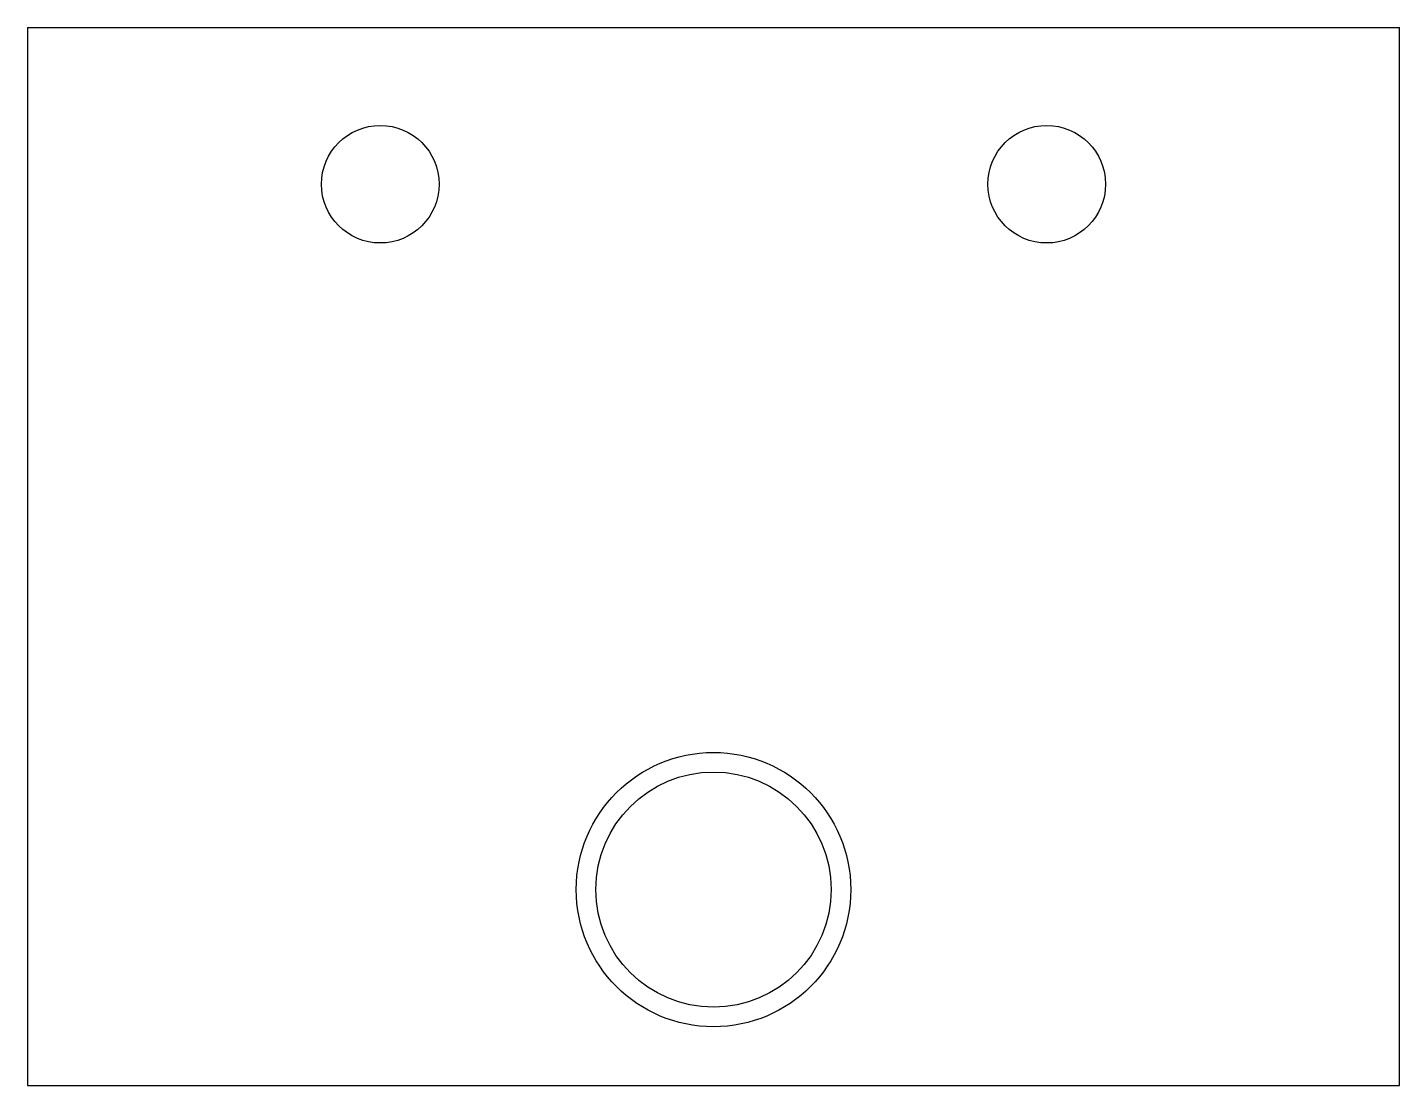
# Model space of a CAD drawing. Extents: x 0 to 35, y -27 to 0.
import ezdxf

# ---------------------------------------------------------------- set-up
doc = ezdxf.new("R2010")
doc.units = 0
doc.layers.get('0').update_dxf_attribs({"linetype": 'continuous'})

msp = doc.modelspace()

# ---------------------------------------------------------------- linework, layer by layer
at = {"color": 0}
for points in [[(0, 0), (0, -27)], [(0, 0), (35, 0)], [(35, -27), (35, 0)], [(0, -27), (35, -27)]]:
    msp.add_lwpolyline(points, dxfattribs=at)
for centre, radius in [((9, -4), 1.5), ((26, -4), 1.5), ((17.5, -22), 3.5), ((17.5, -22), 3)]:
    msp.add_circle(centre, radius, dxfattribs=at)

doc.saveas('drawing.dxf')
